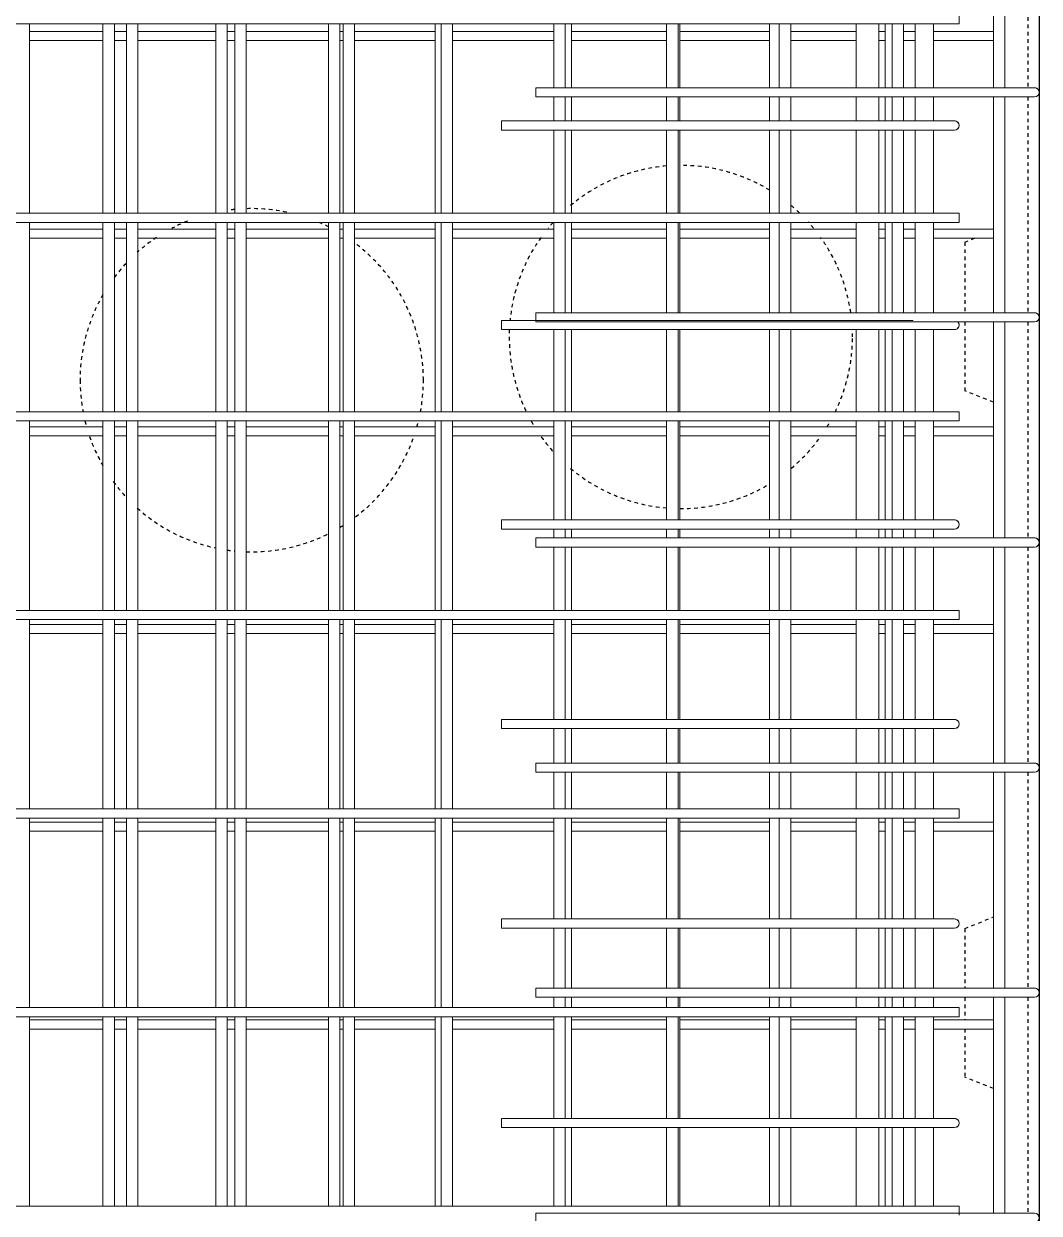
# Model space of a CAD drawing. Header units: millimetres. Extents: x -7118 to 5307, y -2677 to 10400.
# Drawn here: x -3409 to -2521, y 894 to 1933 of the extents above; entities that cross this region are included whole.
import ezdxf

# ---------------------------------------------------------------- set-up
doc = ezdxf.new("R2010")
doc.units = ezdxf.units.MM
doc.linetypes.add('Dash', pattern=[6.36, 3.18, -3.18])
for name, color, linetype, lineweight in [('A-WALL', 113, 'Continuous', 25), ('A-WALL-HDLN', 110, 'Dash', 25), ('S-RBAR', 171, 'Continuous', 18)]:
    doc.layers.add(name, color=color, linetype=linetype, lineweight=lineweight)

msp = doc.modelspace()

# ---------------------------------------------------------------- linework, layer by layer
at = {"layer": 'A-WALL'}
msp.add_line((-2521.19617, 2199), (-2521.19617, -439), dxfattribs=at)
at = {"layer": 'A-WALL-HDLN'}
for p, q in [((-2531.19875, 2066.22222), (-2531.19875, 1877.44444)), ((-2531.19875, 1869.44444), (-2531.19875, 1680.66667)), ((-2586.19617, 1742.5), (-2577.73463, 1745.88462)), ((-2586.19617, 1742.5), (-2586.19617, 1680.66667)), ((-2586.19617, 1672.66667), (-2586.19617, 1612.5)), ((-2531.19875, 1672.66667), (-2531.19875, 1483.88889)), ((-2561.19617, 1602.5), (-2586.19617, 1612.5)), ((-2531.19875, 1475.88889), (-2531.19875, 1287.11111)), ((-2531.19875, 1279.11111), (-2531.19875, 1090.33333)), ((-2586.19617, 1142.5), (-2561.19617, 1152.5)), ((-2586.19617, 1142.5), (-2586.19617, 1090.33333)), ((-2586.19617, 1082.33333), (-2586.19617, 1062.57692)), ((-2531.19875, 1082.33333), (-2531.19875, 893.55556)), ((-2586.19617, 1054.57692), (-2586.19617, 1012.5)), ((-2561.19617, 1002.5), (-2586.19617, 1012.5))]:
    msp.add_line(p, q, dxfattribs=at)
for centre, start, end in [((-2834.35384, 1659.54803), 58.7917972, 90.36721898), ((-2834.35384, 1659.54803), 94.82096255, 129.97221583), ((-3209.35384, 1621.75052), 95.70330632, 98.30580267), ((-3209.35384, 1621.75052), 78.20295085, 91.83960301), ((-2834.35384, 1659.54803), 46.33195371, 49.84712711), ((-3209.35384, 1621.75052), 111.91550725, 117.76748835), ((-3209.35384, 1621.75052), 63.31375322, 68.08449275), ((-2834.35384, 1659.54803), 138.09366483, 140.66347046), ((-2834.35384, 1659.54803), 39.33652954, 42.15930232), ((-3209.35384, 1621.75052), 123.6306075, 131.81223781), ((-3209.35384, 1621.75052), 0, 52.78562511), ((-2834.35384, 1659.54803), 144.52621216, 174.41618741), ((-2834.35384, 1659.54803), 8.15961479, 35.47378784), ((-3209.35384, 1621.75052), 137.13815618, 143.76916702), ((-3209.35384, 1621.75052), 150.09814379, 180), ((-2834.35384, 1659.54803), 177.50715005, 180), ((-2834.35384, 1659.54803), 0, 2.49284995), ((-2834.35384, 1659.54803), 180, 206.02514808), ((-2834.35384, 1659.54803), 333.97485192, 0), ((-3209.35384, 1621.75052), 180, 190.66996474), ((-3209.35384, 1621.75052), 349.33003526, 0), ((-3209.35384, 1621.75052), 193.76092739, 195.77533783), ((-3209.35384, 1621.75052), 344.22466217, 346.23907261), ((-2834.35384, 1659.54803), 209.34215958, 211.68528391), ((-2834.35384, 1659.54803), 328.31471609, 330.65784042), ((-3209.35384, 1621.75052), 199.09234932, 209.90185621), ((-3209.35384, 1621.75052), 307.21437489, 340.90765068), ((-2834.35384, 1659.54803), 215.54802561, 221.90633517), ((-2834.35384, 1659.54803), 310.15287289, 324.45197439), ((-2834.35384, 1659.54803), 230.02778417, 265.17903745), ((-3209.35384, 1621.75052), 216.23083298, 222.86184382), ((-2834.35384, 1659.54803), 269.63278102, 301.2082028), ((-3209.35384, 1621.75052), 228.18776219, 257.83049403), ((-3209.35384, 1621.75052), 268.16039699, 296.68624678), ((-3209.35384, 1621.75052), 300.96947976, 302.38594777), ((-3209.35384, 1621.75052), 261.69419733, 264.29669368)]:
    msp.add_arc(centre, 150, start, end, dxfattribs=at)
at = {"layer": 'S-RBAR'}
for p, q in [((-2561.19617, 1877.44444), (-2561.19617, 2066.22222)), ((-2551.19617, 1877.44444), (-2551.19617, 2066.22222)), ((-2591.19617, 1933.32692), (-2591.19617, 1941.32692)), ((-4226.19617, 1933.32692), (-2591.19617, 1933.32692)), ((-3403.52049, 1767.73077), (-3403.52049, 1933.32692)), ((-3403.52049, 1926.71154), (-3339.3557, 1926.71154)), ((-3339.3557, 1767.73077), (-3339.3557, 1933.32692)), ((-3329.3557, 1767.73077), (-3329.3557, 1933.32692)), ((-3329.3557, 1926.71154), (-3318.81779, 1926.71154)), ((-3318.81779, 1767.73077), (-3318.81779, 1933.32692)), ((-3308.81779, 1767.73077), (-3308.81779, 1933.32692)), ((-3308.81779, 1926.71154), (-3240.85084, 1926.71154)), ((-3240.85084, 1767.73077), (-3240.85084, 1933.32692)), ((-3230.85084, 1767.73077), (-3230.85084, 1933.32692)), ((-3230.85084, 1926.71154), (-3224.11509, 1926.71154)), ((-3224.11509, 1767.73077), (-3224.11509, 1933.32692)), ((-3214.11509, 1767.73077), (-3214.11509, 1933.32692)), ((-3214.11509, 1926.71154), (-3142.34599, 1926.71154)), ((-3142.34599, 1767.73077), (-3142.34599, 1933.32692)), ((-3132.34599, 1767.73077), (-3132.34599, 1933.32692)), ((-3132.34599, 1926.71154), (-3129.41239, 1926.71154)), ((-3129.41239, 1767.73077), (-3129.41239, 1933.32692)), ((-3119.41239, 1767.73077), (-3119.41239, 1933.32692)), ((-3119.41239, 1926.71154), (-3049.08468, 1926.71154)), ((-3049.08468, 1767.73077), (-3049.08468, 1933.32692)), ((-3043.84113, 1767.73077), (-3043.84113, 1933.32692)), ((-3033.84113, 1767.73077), (-3033.84113, 1933.32692)), ((-3033.84113, 1926.71154), (-2945.33627, 1926.71154)), ((-2945.33627, 1877.44444), (-2945.33627, 1933.32692)), ((-2935.33627, 1877.44444), (-2935.33627, 1933.32692)), ((-2930.00698, 1877.44444), (-2930.00698, 1933.32692)), ((-2930.00698, 1926.71154), (-2846.83141, 1926.71154)), ((-2846.83141, 1877.44444), (-2846.83141, 1933.32692)), ((-2836.83141, 1877.44444), (-2836.83141, 1933.32692)), ((-2835.30428, 1877.44444), (-2835.30428, 1933.32692)), ((-2835.30428, 1926.71154), (-2756.85157, 1926.71154)), ((-2756.85157, 1877.44444), (-2756.85157, 1933.32692)), ((-2748.32656, 1877.44444), (-2748.32656, 1933.32692)), ((-2738.32656, 1877.44444), (-2738.32656, 1933.32692)), ((-2738.32656, 1926.71154), (-2681.19617, 1926.71154)), ((-2681.19617, 1877.44444), (-2681.19617, 1933.32692)), ((-2661.19617, 1877.44444), (-2661.19617, 1933.32692)), ((-2661.19617, 1926.71154), (-2655.89887, 1926.71154)), ((-2655.89887, 1877.44444), (-2655.89887, 1933.32692)), ((-2649.8217, 1877.44444), (-2649.8217, 1933.32692)), ((-2639.8217, 1877.44444), (-2639.8217, 1933.32692)), ((-2639.8217, 1926.71154), (-2629.45036, 1926.71154)), ((-2629.45036, 1877.44444), (-2629.45036, 1933.32692)), ((-2613.45036, 1877.44444), (-2613.45036, 1933.32692)), ((-2613.45036, 1926.71154), (-2561.19617, 1926.71154)), ((-3403.52049, 1918.71154), (-3339.3557, 1918.71154)), ((-3329.3557, 1918.71154), (-3318.81779, 1918.71154)), ((-3308.81779, 1918.71154), (-3240.85084, 1918.71154)), ((-3230.85084, 1918.71154), (-3224.11509, 1918.71154)), ((-3214.11509, 1918.71154), (-3142.34599, 1918.71154)), ((-3132.34599, 1918.71154), (-3129.41239, 1918.71154)), ((-3119.41239, 1918.71154), (-3049.08468, 1918.71154)), ((-3033.84113, 1918.71154), (-2945.33627, 1918.71154)), ((-2930.00698, 1918.71154), (-2846.83141, 1918.71154)), ((-2835.30428, 1918.71154), (-2756.85157, 1918.71154)), ((-2738.32656, 1918.71154), (-2681.19617, 1918.71154)), ((-2661.19617, 1918.71154), (-2655.89887, 1918.71154)), ((-2639.8217, 1918.71154), (-2629.45036, 1918.71154)), ((-2613.45036, 1918.71154), (-2561.19617, 1918.71154)), ((-2545.19617, 1877.44444), (-2961.19617, 1877.44444)), ((-2961.19617, 1877.44444), (-2961.19617, 1869.44444)), ((-2545.19617, 1877.44444), (-2525.19617, 1877.44444)), ((-2545.19617, 1869.44444), (-2961.19617, 1869.44444)), ((-2945.33627, 1848.41176), (-2945.33627, 1869.44444)), ((-2935.33627, 1848.41176), (-2935.33627, 1869.44444)), ((-2930.00698, 1848.41176), (-2930.00698, 1869.44444)), ((-2846.83141, 1848.41176), (-2846.83141, 1869.44444)), ((-2836.83141, 1848.41176), (-2836.83141, 1869.44444)), ((-2835.30428, 1848.41176), (-2835.30428, 1869.44444)), ((-2756.85157, 1848.41176), (-2756.85157, 1869.44444)), ((-2748.32656, 1848.41176), (-2748.32656, 1869.44444)), ((-2738.32656, 1848.41176), (-2738.32656, 1869.44444)), ((-2681.19617, 1848.41176), (-2681.19617, 1869.44444)), ((-2661.19617, 1848.41176), (-2661.19617, 1869.44444)), ((-2655.89887, 1848.41176), (-2655.89887, 1869.44444)), ((-2649.8217, 1848.41176), (-2649.8217, 1869.44444)), ((-2639.8217, 1848.41176), (-2639.8217, 1869.44444)), ((-2629.45036, 1848.41176), (-2629.45036, 1869.44444)), ((-2613.45036, 1848.41176), (-2613.45036, 1869.44444)), ((-2561.19617, 1680.66667), (-2561.19617, 1869.44444)), ((-2551.19617, 1680.66667), (-2551.19617, 1869.44444)), ((-2545.19617, 1869.44444), (-2525.19617, 1869.44444)), ((-2631.19617, 1848.41176), (-2991.19617, 1848.41176)), ((-2991.19617, 1848.41176), (-2991.19617, 1840.41176)), ((-2631.19617, 1840.41176), (-2991.19617, 1840.41176)), ((-2945.33627, 1767.73077), (-2945.33627, 1840.41176)), ((-2935.33627, 1767.73077), (-2935.33627, 1840.41176)), ((-2930.00698, 1767.73077), (-2930.00698, 1840.41176)), ((-2846.83141, 1767.73077), (-2846.83141, 1840.41176)), ((-2836.83141, 1767.73077), (-2836.83141, 1840.41176)), ((-2835.30428, 1767.73077), (-2835.30428, 1840.41176)), ((-2756.85157, 1767.73077), (-2756.85157, 1840.41176)), ((-2748.32656, 1767.73077), (-2748.32656, 1840.41176)), ((-2738.32656, 1767.73077), (-2738.32656, 1840.41176)), ((-2681.19617, 1767.73077), (-2681.19617, 1840.41176)), ((-2661.19617, 1767.73077), (-2661.19617, 1840.41176)), ((-2655.89887, 1767.73077), (-2655.89887, 1840.41176)), ((-2649.8217, 1767.73077), (-2649.8217, 1840.41176)), ((-2639.8217, 1767.73077), (-2639.8217, 1840.41176)), ((-2631.19617, 1848.41176), (-2595.19617, 1848.41176)), ((-2631.19617, 1840.41176), (-2595.19617, 1840.41176)), ((-2629.45036, 1767.73077), (-2629.45036, 1840.41176)), ((-2613.45036, 1767.73077), (-2613.45036, 1840.41176)), ((-4226.19617, 1767.73077), (-2591.19617, 1767.73077)), ((-2591.19617, 1759.73077), (-2591.19617, 1767.73077)), ((-4226.19617, 1759.73077), (-2591.19617, 1759.73077)), ((-3403.52049, 1594.13462), (-3403.52049, 1759.73077)), ((-3339.3557, 1594.13462), (-3339.3557, 1759.73077)), ((-3329.3557, 1594.13462), (-3329.3557, 1759.73077)), ((-3318.81779, 1594.13462), (-3318.81779, 1759.73077)), ((-3308.81779, 1594.13462), (-3308.81779, 1759.73077)), ((-3240.85084, 1594.13462), (-3240.85084, 1759.73077)), ((-3230.85084, 1594.13462), (-3230.85084, 1759.73077)), ((-3224.11509, 1594.13462), (-3224.11509, 1759.73077)), ((-3214.11509, 1594.13462), (-3214.11509, 1759.73077)), ((-3142.34599, 1594.13462), (-3142.34599, 1759.73077)), ((-3132.34599, 1594.13462), (-3132.34599, 1759.73077)), ((-3129.41239, 1594.13462), (-3129.41239, 1759.73077)), ((-3119.41239, 1594.13462), (-3119.41239, 1759.73077)), ((-3049.08468, 1594.13462), (-3049.08468, 1759.73077)), ((-3043.84113, 1594.13462), (-3043.84113, 1759.73077)), ((-3033.84113, 1594.13462), (-3033.84113, 1759.73077)), ((-2945.33627, 1680.66667), (-2945.33627, 1759.73077)), ((-2935.33627, 1680.66667), (-2935.33627, 1759.73077)), ((-2930.00698, 1680.66667), (-2930.00698, 1759.73077)), ((-2846.83141, 1680.66667), (-2846.83141, 1759.73077)), ((-2836.83141, 1680.66667), (-2836.83141, 1759.73077)), ((-2835.30428, 1680.66667), (-2835.30428, 1759.73077)), ((-2756.85157, 1680.66667), (-2756.85157, 1759.73077)), ((-2748.32656, 1680.66667), (-2748.32656, 1759.73077)), ((-2738.32656, 1680.66667), (-2738.32656, 1759.73077)), ((-2681.19617, 1680.66667), (-2681.19617, 1759.73077)), ((-2661.19617, 1680.66667), (-2661.19617, 1759.73077)), ((-2655.89887, 1680.66667), (-2655.89887, 1759.73077)), ((-2649.8217, 1680.66667), (-2649.8217, 1759.73077)), ((-2639.8217, 1680.66667), (-2639.8217, 1759.73077)), ((-2629.45036, 1680.66667), (-2629.45036, 1759.73077)), ((-2613.45036, 1680.66667), (-2613.45036, 1759.73077)), ((-3403.52049, 1753.88462), (-3339.3557, 1753.88462)), ((-3329.3557, 1753.88462), (-3318.81779, 1753.88462)), ((-3308.81779, 1753.88462), (-3240.85084, 1753.88462)), ((-3230.85084, 1753.88462), (-3224.11509, 1753.88462)), ((-3214.11509, 1753.88462), (-3142.34599, 1753.88462)), ((-3132.34599, 1753.88462), (-3129.41239, 1753.88462)), ((-3119.41239, 1753.88462), (-3049.08468, 1753.88462)), ((-3033.84113, 1753.88462), (-2945.33627, 1753.88462)), ((-2930.00698, 1753.88462), (-2846.83141, 1753.88462)), ((-2835.30428, 1753.88462), (-2756.85157, 1753.88462)), ((-2738.32656, 1753.88462), (-2681.19617, 1753.88462)), ((-2661.19617, 1753.88462), (-2655.89887, 1753.88462)), ((-2639.8217, 1753.88462), (-2629.45036, 1753.88462)), ((-2613.45036, 1753.88462), (-2561.19617, 1753.88462)), ((-3403.52049, 1745.88462), (-3339.3557, 1745.88462)), ((-3329.3557, 1745.88462), (-3318.81779, 1745.88462)), ((-3308.81779, 1745.88462), (-3240.85084, 1745.88462)), ((-3230.85084, 1745.88462), (-3224.11509, 1745.88462)), ((-3214.11509, 1745.88462), (-3142.34599, 1745.88462)), ((-3132.34599, 1745.88462), (-3129.41239, 1745.88462)), ((-3119.41239, 1745.88462), (-3049.08468, 1745.88462)), ((-3033.84113, 1745.88462), (-2945.33627, 1745.88462)), ((-2930.00698, 1745.88462), (-2846.83141, 1745.88462)), ((-2835.30428, 1745.88462), (-2756.85157, 1745.88462)), ((-2738.32656, 1745.88462), (-2681.19617, 1745.88462)), ((-2661.19617, 1745.88462), (-2655.89887, 1745.88462)), ((-2639.8217, 1745.88462), (-2629.45036, 1745.88462)), ((-2613.45036, 1745.88462), (-2561.19617, 1745.88462)), ((-2545.19617, 1680.66667), (-2961.19617, 1680.66667)), ((-2961.19617, 1680.66667), (-2961.19617, 1672.66667)), ((-2545.19617, 1680.66667), (-2525.19617, 1680.66667)), ((-2631.19617, 1674), (-2991.19617, 1674)), ((-2991.19617, 1674), (-2991.19617, 1666)), ((-2631.19617, 1666), (-2991.19617, 1666)), ((-2545.19617, 1672.66667), (-2961.19617, 1672.66667)), ((-2945.33627, 1594.13462), (-2945.33627, 1666)), ((-2935.33627, 1594.13462), (-2935.33627, 1666)), ((-2930.00698, 1594.13462), (-2930.00698, 1666)), ((-2846.83141, 1594.13462), (-2846.83141, 1666)), ((-2836.83141, 1594.13462), (-2836.83141, 1666)), ((-2835.30428, 1594.13462), (-2835.30428, 1666)), ((-2756.85157, 1594.13462), (-2756.85157, 1666)), ((-2748.32656, 1594.13462), (-2748.32656, 1666)), ((-2738.32656, 1594.13462), (-2738.32656, 1666)), ((-2681.19617, 1594.13462), (-2681.19617, 1666)), ((-2661.19617, 1594.13462), (-2661.19617, 1666)), ((-2655.89887, 1594.13462), (-2655.89887, 1666)), ((-2649.8217, 1594.13462), (-2649.8217, 1666)), ((-2639.8217, 1594.13462), (-2639.8217, 1666)), ((-2631.19617, 1666), (-2595.19617, 1666)), ((-2629.45036, 1594.13462), (-2629.45036, 1666)), ((-2613.45036, 1594.13462), (-2613.45036, 1666)), ((-2561.19617, 1483.88889), (-2561.19617, 1672.66667)), ((-2551.19617, 1483.88889), (-2551.19617, 1672.66667)), ((-2545.19617, 1672.66667), (-2525.19617, 1672.66667)), ((-4226.19617, 1594.13462), (-2591.19617, 1594.13462)), ((-2591.19617, 1586.13462), (-2591.19617, 1594.13462)), ((-4226.19617, 1586.13462), (-2591.19617, 1586.13462)), ((-3403.52049, 1420.53846), (-3403.52049, 1586.13462)), ((-3403.52049, 1581.05769), (-3339.3557, 1581.05769)), ((-3339.3557, 1420.53846), (-3339.3557, 1586.13462)), ((-3329.3557, 1420.53846), (-3329.3557, 1586.13462)), ((-3329.3557, 1581.05769), (-3318.81779, 1581.05769)), ((-3318.81779, 1420.53846), (-3318.81779, 1586.13462)), ((-3308.81779, 1420.53846), (-3308.81779, 1586.13462)), ((-3308.81779, 1581.05769), (-3240.85084, 1581.05769)), ((-3240.85084, 1420.53846), (-3240.85084, 1586.13462)), ((-3230.85084, 1420.53846), (-3230.85084, 1586.13462)), ((-3230.85084, 1581.05769), (-3224.11509, 1581.05769)), ((-3224.11509, 1420.53846), (-3224.11509, 1586.13462)), ((-3214.11509, 1420.53846), (-3214.11509, 1586.13462)), ((-3214.11509, 1581.05769), (-3142.34599, 1581.05769)), ((-3142.34599, 1420.53846), (-3142.34599, 1586.13462)), ((-3132.34599, 1420.53846), (-3132.34599, 1586.13462)), ((-3132.34599, 1581.05769), (-3129.41239, 1581.05769)), ((-3129.41239, 1420.53846), (-3129.41239, 1586.13462)), ((-3119.41239, 1420.53846), (-3119.41239, 1586.13462)), ((-3119.41239, 1581.05769), (-3049.08468, 1581.05769)), ((-3049.08468, 1420.53846), (-3049.08468, 1586.13462)), ((-3043.84113, 1420.53846), (-3043.84113, 1586.13462)), ((-3033.84113, 1420.53846), (-3033.84113, 1586.13462)), ((-3033.84113, 1581.05769), (-2945.33627, 1581.05769)), ((-2945.33627, 1499.58824), (-2945.33627, 1586.13462)), ((-2935.33627, 1499.58824), (-2935.33627, 1586.13462)), ((-2930.00698, 1499.58824), (-2930.00698, 1586.13462)), ((-2930.00698, 1581.05769), (-2846.83141, 1581.05769)), ((-2846.83141, 1499.58824), (-2846.83141, 1586.13462)), ((-2836.83141, 1499.58824), (-2836.83141, 1586.13462)), ((-2835.30428, 1499.58824), (-2835.30428, 1586.13462)), ((-2835.30428, 1581.05769), (-2756.85157, 1581.05769)), ((-2756.85157, 1499.58824), (-2756.85157, 1586.13462)), ((-2748.32656, 1499.58824), (-2748.32656, 1586.13462)), ((-2738.32656, 1499.58824), (-2738.32656, 1586.13462)), ((-2738.32656, 1581.05769), (-2681.19617, 1581.05769)), ((-2681.19617, 1499.58824), (-2681.19617, 1586.13462)), ((-2661.19617, 1499.58824), (-2661.19617, 1586.13462)), ((-2661.19617, 1581.05769), (-2655.89887, 1581.05769)), ((-2655.89887, 1499.58824), (-2655.89887, 1586.13462)), ((-2649.8217, 1499.58824), (-2649.8217, 1586.13462)), ((-2639.8217, 1499.58824), (-2639.8217, 1586.13462)), ((-2639.8217, 1581.05769), (-2629.45036, 1581.05769)), ((-2629.45036, 1499.58824), (-2629.45036, 1586.13462)), ((-2613.45036, 1499.58824), (-2613.45036, 1586.13462)), ((-2613.45036, 1581.05769), (-2561.19617, 1581.05769)), ((-3403.52049, 1573.05769), (-3339.3557, 1573.05769)), ((-3329.3557, 1573.05769), (-3318.81779, 1573.05769)), ((-3308.81779, 1573.05769), (-3240.85084, 1573.05769)), ((-3230.85084, 1573.05769), (-3224.11509, 1573.05769)), ((-3214.11509, 1573.05769), (-3142.34599, 1573.05769)), ((-3132.34599, 1573.05769), (-3129.41239, 1573.05769)), ((-3119.41239, 1573.05769), (-3049.08468, 1573.05769)), ((-3033.84113, 1573.05769), (-2945.33627, 1573.05769)), ((-2930.00698, 1573.05769), (-2846.83141, 1573.05769)), ((-2835.30428, 1573.05769), (-2756.85157, 1573.05769)), ((-2738.32656, 1573.05769), (-2681.19617, 1573.05769)), ((-2661.19617, 1573.05769), (-2655.89887, 1573.05769)), ((-2639.8217, 1573.05769), (-2629.45036, 1573.05769)), ((-2613.45036, 1573.05769), (-2561.19617, 1573.05769)), ((-2631.19617, 1499.58824), (-2991.19617, 1499.58824)), ((-2991.19617, 1499.58824), (-2991.19617, 1491.58824)), ((-2631.19617, 1499.58824), (-2595.19617, 1499.58824)), ((-2631.19617, 1491.58824), (-2991.19617, 1491.58824)), ((-2945.33627, 1483.88889), (-2945.33627, 1491.58824)), ((-2935.33627, 1483.88889), (-2935.33627, 1491.58824)), ((-2930.00698, 1483.88889), (-2930.00698, 1491.58824)), ((-2846.83141, 1483.88889), (-2846.83141, 1491.58824)), ((-2836.83141, 1483.88889), (-2836.83141, 1491.58824)), ((-2835.30428, 1483.88889), (-2835.30428, 1491.58824)), ((-2756.85157, 1483.88889), (-2756.85157, 1491.58824)), ((-2748.32656, 1483.88889), (-2748.32656, 1491.58824)), ((-2738.32656, 1483.88889), (-2738.32656, 1491.58824)), ((-2681.19617, 1483.88889), (-2681.19617, 1491.58824)), ((-2661.19617, 1483.88889), (-2661.19617, 1491.58824)), ((-2655.89887, 1483.88889), (-2655.89887, 1491.58824)), ((-2649.8217, 1483.88889), (-2649.8217, 1491.58824)), ((-2639.8217, 1483.88889), (-2639.8217, 1491.58824)), ((-2631.19617, 1491.58824), (-2595.19617, 1491.58824)), ((-2629.45036, 1483.88889), (-2629.45036, 1491.58824)), ((-2613.45036, 1483.88889), (-2613.45036, 1491.58824)), ((-2545.19617, 1483.88889), (-2961.19617, 1483.88889)), ((-2961.19617, 1483.88889), (-2961.19617, 1475.88889)), ((-2545.19617, 1483.88889), (-2525.19617, 1483.88889)), ((-2545.19617, 1475.88889), (-2961.19617, 1475.88889)), ((-2945.33627, 1420.53846), (-2945.33627, 1475.88889)), ((-2935.33627, 1420.53846), (-2935.33627, 1475.88889)), ((-2930.00698, 1420.53846), (-2930.00698, 1475.88889)), ((-2846.83141, 1420.53846), (-2846.83141, 1475.88889)), ((-2836.83141, 1420.53846), (-2836.83141, 1475.88889)), ((-2835.30428, 1420.53846), (-2835.30428, 1475.88889)), ((-2756.85157, 1420.53846), (-2756.85157, 1475.88889)), ((-2748.32656, 1420.53846), (-2748.32656, 1475.88889)), ((-2738.32656, 1420.53846), (-2738.32656, 1475.88889)), ((-2681.19617, 1420.53846), (-2681.19617, 1475.88889)), ((-2661.19617, 1420.53846), (-2661.19617, 1475.88889)), ((-2655.89887, 1420.53846), (-2655.89887, 1475.88889)), ((-2649.8217, 1420.53846), (-2649.8217, 1475.88889)), ((-2639.8217, 1420.53846), (-2639.8217, 1475.88889)), ((-2629.45036, 1420.53846), (-2629.45036, 1475.88889)), ((-2613.45036, 1420.53846), (-2613.45036, 1475.88889)), ((-2561.19617, 1287.11111), (-2561.19617, 1475.88889)), ((-2551.19617, 1287.11111), (-2551.19617, 1475.88889)), ((-2545.19617, 1475.88889), (-2525.19617, 1475.88889)), ((-4226.19617, 1420.53846), (-2591.19617, 1420.53846)), ((-2591.19617, 1412.53846), (-2591.19617, 1420.53846)), ((-4226.19617, 1412.53846), (-2591.19617, 1412.53846)), ((-3403.52049, 1246.94231), (-3403.52049, 1412.53846)), ((-3403.52049, 1408.23077), (-3339.3557, 1408.23077)), ((-3339.3557, 1246.94231), (-3339.3557, 1412.53846)), ((-3329.3557, 1246.94231), (-3329.3557, 1412.53846)), ((-3329.3557, 1408.23077), (-3318.81779, 1408.23077)), ((-3318.81779, 1246.94231), (-3318.81779, 1412.53846)), ((-3308.81779, 1246.94231), (-3308.81779, 1412.53846)), ((-3308.81779, 1408.23077), (-3240.85084, 1408.23077)), ((-3240.85084, 1246.94231), (-3240.85084, 1412.53846)), ((-3230.85084, 1246.94231), (-3230.85084, 1412.53846)), ((-3230.85084, 1408.23077), (-3224.11509, 1408.23077)), ((-3224.11509, 1246.94231), (-3224.11509, 1412.53846)), ((-3214.11509, 1246.94231), (-3214.11509, 1412.53846)), ((-3214.11509, 1408.23077), (-3142.34599, 1408.23077)), ((-3142.34599, 1246.94231), (-3142.34599, 1412.53846)), ((-3132.34599, 1246.94231), (-3132.34599, 1412.53846)), ((-3132.34599, 1408.23077), (-3129.41239, 1408.23077)), ((-3129.41239, 1246.94231), (-3129.41239, 1412.53846)), ((-3119.41239, 1246.94231), (-3119.41239, 1412.53846)), ((-3119.41239, 1408.23077), (-3049.08468, 1408.23077)), ((-3049.08468, 1246.94231), (-3049.08468, 1412.53846)), ((-3043.84113, 1246.94231), (-3043.84113, 1412.53846)), ((-3033.84113, 1246.94231), (-3033.84113, 1412.53846)), ((-3033.84113, 1408.23077), (-2945.33627, 1408.23077)), ((-2945.33627, 1325.17647), (-2945.33627, 1412.53846)), ((-2935.33627, 1325.17647), (-2935.33627, 1412.53846)), ((-2930.00698, 1325.17647), (-2930.00698, 1412.53846)), ((-2930.00698, 1408.23077), (-2846.83141, 1408.23077)), ((-2846.83141, 1325.17647), (-2846.83141, 1412.53846)), ((-2836.83141, 1325.17647), (-2836.83141, 1412.53846)), ((-2835.30428, 1325.17647), (-2835.30428, 1412.53846)), ((-2835.30428, 1408.23077), (-2756.85157, 1408.23077)), ((-2756.85157, 1325.17647), (-2756.85157, 1412.53846)), ((-2748.32656, 1325.17647), (-2748.32656, 1412.53846)), ((-2738.32656, 1325.17647), (-2738.32656, 1412.53846)), ((-2738.32656, 1408.23077), (-2681.19617, 1408.23077)), ((-2681.19617, 1325.17647), (-2681.19617, 1412.53846)), ((-2661.19617, 1325.17647), (-2661.19617, 1412.53846)), ((-2661.19617, 1408.23077), (-2655.89887, 1408.23077)), ((-2655.89887, 1325.17647), (-2655.89887, 1412.53846)), ((-2649.8217, 1325.17647), (-2649.8217, 1412.53846)), ((-2639.8217, 1325.17647), (-2639.8217, 1412.53846)), ((-2639.8217, 1408.23077), (-2629.45036, 1408.23077)), ((-2629.45036, 1325.17647), (-2629.45036, 1412.53846)), ((-2613.45036, 1325.17647), (-2613.45036, 1412.53846)), ((-2613.45036, 1408.23077), (-2561.19617, 1408.23077)), ((-3403.52049, 1400.23077), (-3339.3557, 1400.23077)), ((-3329.3557, 1400.23077), (-3318.81779, 1400.23077)), ((-3308.81779, 1400.23077), (-3240.85084, 1400.23077)), ((-3230.85084, 1400.23077), (-3224.11509, 1400.23077)), ((-3214.11509, 1400.23077), (-3142.34599, 1400.23077)), ((-3132.34599, 1400.23077), (-3129.41239, 1400.23077)), ((-3119.41239, 1400.23077), (-3049.08468, 1400.23077)), ((-3033.84113, 1400.23077), (-2945.33627, 1400.23077)), ((-2930.00698, 1400.23077), (-2846.83141, 1400.23077)), ((-2835.30428, 1400.23077), (-2756.85157, 1400.23077)), ((-2738.32656, 1400.23077), (-2681.19617, 1400.23077)), ((-2661.19617, 1400.23077), (-2655.89887, 1400.23077)), ((-2639.8217, 1400.23077), (-2629.45036, 1400.23077)), ((-2613.45036, 1400.23077), (-2561.19617, 1400.23077)), ((-2631.19617, 1325.17647), (-2991.19617, 1325.17647)), ((-2991.19617, 1325.17647), (-2991.19617, 1317.17647)), ((-2631.19617, 1325.17647), (-2595.19617, 1325.17647)), ((-2631.19617, 1317.17647), (-2991.19617, 1317.17647)), ((-2945.33627, 1287.11111), (-2945.33627, 1317.17647)), ((-2935.33627, 1287.11111), (-2935.33627, 1317.17647)), ((-2930.00698, 1287.11111), (-2930.00698, 1317.17647)), ((-2846.83141, 1287.11111), (-2846.83141, 1317.17647)), ((-2836.83141, 1287.11111), (-2836.83141, 1317.17647)), ((-2835.30428, 1287.11111), (-2835.30428, 1317.17647)), ((-2756.85157, 1287.11111), (-2756.85157, 1317.17647)), ((-2748.32656, 1287.11111), (-2748.32656, 1317.17647)), ((-2738.32656, 1287.11111), (-2738.32656, 1317.17647)), ((-2681.19617, 1287.11111), (-2681.19617, 1317.17647)), ((-2661.19617, 1287.11111), (-2661.19617, 1317.17647)), ((-2655.89887, 1287.11111), (-2655.89887, 1317.17647)), ((-2649.8217, 1287.11111), (-2649.8217, 1317.17647)), ((-2639.8217, 1287.11111), (-2639.8217, 1317.17647)), ((-2631.19617, 1317.17647), (-2595.19617, 1317.17647)), ((-2629.45036, 1287.11111), (-2629.45036, 1317.17647)), ((-2613.45036, 1287.11111), (-2613.45036, 1317.17647)), ((-2545.19617, 1287.11111), (-2961.19617, 1287.11111)), ((-2961.19617, 1287.11111), (-2961.19617, 1279.11111)), ((-2545.19617, 1279.11111), (-2961.19617, 1279.11111)), ((-2945.33627, 1246.94231), (-2945.33627, 1279.11111)), ((-2935.33627, 1246.94231), (-2935.33627, 1279.11111)), ((-2930.00698, 1246.94231), (-2930.00698, 1279.11111)), ((-2846.83141, 1246.94231), (-2846.83141, 1279.11111)), ((-2836.83141, 1246.94231), (-2836.83141, 1279.11111)), ((-2835.30428, 1246.94231), (-2835.30428, 1279.11111)), ((-2756.85157, 1246.94231), (-2756.85157, 1279.11111)), ((-2748.32656, 1246.94231), (-2748.32656, 1279.11111)), ((-2738.32656, 1246.94231), (-2738.32656, 1279.11111)), ((-2681.19617, 1246.94231), (-2681.19617, 1279.11111)), ((-2661.19617, 1246.94231), (-2661.19617, 1279.11111)), ((-2655.89887, 1246.94231), (-2655.89887, 1279.11111)), ((-2649.8217, 1246.94231), (-2649.8217, 1279.11111)), ((-2639.8217, 1246.94231), (-2639.8217, 1279.11111)), ((-2629.45036, 1246.94231), (-2629.45036, 1279.11111)), ((-2613.45036, 1246.94231), (-2613.45036, 1279.11111)), ((-2561.19617, 1090.33333), (-2561.19617, 1279.11111)), ((-2551.19617, 1090.33333), (-2551.19617, 1279.11111)), ((-2545.19617, 1287.11111), (-2525.19617, 1287.11111)), ((-2545.19617, 1279.11111), (-2525.19617, 1279.11111)), ((-4226.19617, 1246.94231), (-2591.19617, 1246.94231)), ((-4226.19617, 1238.94231), (-2591.19617, 1238.94231)), ((-3403.52049, 1073.34615), (-3403.52049, 1238.94231)), ((-3339.3557, 1073.34615), (-3339.3557, 1238.94231)), ((-3329.3557, 1073.34615), (-3329.3557, 1238.94231)), ((-3318.81779, 1073.34615), (-3318.81779, 1238.94231)), ((-3308.81779, 1073.34615), (-3308.81779, 1238.94231)), ((-3240.85084, 1073.34615), (-3240.85084, 1238.94231)), ((-3230.85084, 1073.34615), (-3230.85084, 1238.94231)), ((-3224.11509, 1073.34615), (-3224.11509, 1238.94231)), ((-3214.11509, 1073.34615), (-3214.11509, 1238.94231)), ((-3142.34599, 1073.34615), (-3142.34599, 1238.94231)), ((-3132.34599, 1073.34615), (-3132.34599, 1238.94231)), ((-3129.41239, 1073.34615), (-3129.41239, 1238.94231)), ((-3119.41239, 1073.34615), (-3119.41239, 1238.94231)), ((-3049.08468, 1073.34615), (-3049.08468, 1238.94231)), ((-3043.84113, 1073.34615), (-3043.84113, 1238.94231)), ((-3033.84113, 1073.34615), (-3033.84113, 1238.94231)), ((-2945.33627, 1150.76471), (-2945.33627, 1238.94231)), ((-2935.33627, 1150.76471), (-2935.33627, 1238.94231)), ((-2930.00698, 1150.76471), (-2930.00698, 1238.94231)), ((-2846.83141, 1150.76471), (-2846.83141, 1238.94231)), ((-2836.83141, 1150.76471), (-2836.83141, 1238.94231)), ((-2835.30428, 1150.76471), (-2835.30428, 1238.94231)), ((-2756.85157, 1150.76471), (-2756.85157, 1238.94231)), ((-2748.32656, 1150.76471), (-2748.32656, 1238.94231)), ((-2738.32656, 1150.76471), (-2738.32656, 1238.94231)), ((-2681.19617, 1150.76471), (-2681.19617, 1238.94231)), ((-2661.19617, 1150.76471), (-2661.19617, 1238.94231)), ((-2655.89887, 1150.76471), (-2655.89887, 1238.94231)), ((-2649.8217, 1150.76471), (-2649.8217, 1238.94231)), ((-2639.8217, 1150.76471), (-2639.8217, 1238.94231)), ((-2629.45036, 1150.76471), (-2629.45036, 1238.94231)), ((-2613.45036, 1150.76471), (-2613.45036, 1238.94231)), ((-2591.19617, 1238.94231), (-2591.19617, 1246.94231)), ((-3403.52049, 1235.40385), (-3339.3557, 1235.40385)), ((-3403.52049, 1227.40385), (-3339.3557, 1227.40385)), ((-3329.3557, 1235.40385), (-3318.81779, 1235.40385)), ((-3329.3557, 1227.40385), (-3318.81779, 1227.40385)), ((-3308.81779, 1235.40385), (-3240.85084, 1235.40385)), ((-3308.81779, 1227.40385), (-3240.85084, 1227.40385)), ((-3230.85084, 1235.40385), (-3224.11509, 1235.40385)), ((-3230.85084, 1227.40385), (-3224.11509, 1227.40385)), ((-3214.11509, 1235.40385), (-3142.34599, 1235.40385)), ((-3214.11509, 1227.40385), (-3142.34599, 1227.40385)), ((-3132.34599, 1235.40385), (-3129.41239, 1235.40385)), ((-3132.34599, 1227.40385), (-3129.41239, 1227.40385)), ((-3119.41239, 1235.40385), (-3049.08468, 1235.40385)), ((-3119.41239, 1227.40385), (-3049.08468, 1227.40385)), ((-3033.84113, 1235.40385), (-2945.33627, 1235.40385)), ((-3033.84113, 1227.40385), (-2945.33627, 1227.40385)), ((-2930.00698, 1235.40385), (-2846.83141, 1235.40385)), ((-2930.00698, 1227.40385), (-2846.83141, 1227.40385)), ((-2835.30428, 1235.40385), (-2756.85157, 1235.40385)), ((-2835.30428, 1227.40385), (-2756.85157, 1227.40385)), ((-2738.32656, 1235.40385), (-2681.19617, 1235.40385)), ((-2738.32656, 1227.40385), (-2681.19617, 1227.40385)), ((-2661.19617, 1235.40385), (-2655.89887, 1235.40385)), ((-2661.19617, 1227.40385), (-2655.89887, 1227.40385)), ((-2639.8217, 1235.40385), (-2629.45036, 1235.40385)), ((-2639.8217, 1227.40385), (-2629.45036, 1227.40385)), ((-2613.45036, 1235.40385), (-2561.19617, 1235.40385)), ((-2613.45036, 1227.40385), (-2561.19617, 1227.40385)), ((-2631.19617, 1150.76471), (-2991.19617, 1150.76471)), ((-2991.19617, 1150.76471), (-2991.19617, 1142.76471)), ((-2631.19617, 1150.76471), (-2595.19617, 1150.76471)), ((-2631.19617, 1142.76471), (-2991.19617, 1142.76471)), ((-2945.33627, 1090.33333), (-2945.33627, 1142.76471)), ((-2935.33627, 1090.33333), (-2935.33627, 1142.76471)), ((-2930.00698, 1090.33333), (-2930.00698, 1142.76471)), ((-2846.83141, 1090.33333), (-2846.83141, 1142.76471)), ((-2836.83141, 1090.33333), (-2836.83141, 1142.76471)), ((-2835.30428, 1090.33333), (-2835.30428, 1142.76471)), ((-2756.85157, 1090.33333), (-2756.85157, 1142.76471)), ((-2748.32656, 1090.33333), (-2748.32656, 1142.76471)), ((-2738.32656, 1090.33333), (-2738.32656, 1142.76471)), ((-2681.19617, 1090.33333), (-2681.19617, 1142.76471)), ((-2661.19617, 1090.33333), (-2661.19617, 1142.76471)), ((-2655.89887, 1090.33333), (-2655.89887, 1142.76471)), ((-2649.8217, 1090.33333), (-2649.8217, 1142.76471)), ((-2639.8217, 1090.33333), (-2639.8217, 1142.76471)), ((-2631.19617, 1142.76471), (-2595.19617, 1142.76471)), ((-2629.45036, 1090.33333), (-2629.45036, 1142.76471)), ((-2613.45036, 1090.33333), (-2613.45036, 1142.76471)), ((-2545.19617, 1090.33333), (-2961.19617, 1090.33333)), ((-2961.19617, 1090.33333), (-2961.19617, 1082.33333)), ((-2545.19617, 1082.33333), (-2961.19617, 1082.33333)), ((-2945.33627, 1073.34615), (-2945.33627, 1082.33333)), ((-2935.33627, 1073.34615), (-2935.33627, 1082.33333)), ((-2930.00698, 1073.34615), (-2930.00698, 1082.33333)), ((-2846.83141, 1073.34615), (-2846.83141, 1082.33333)), ((-2836.83141, 1073.34615), (-2836.83141, 1082.33333)), ((-2835.30428, 1073.34615), (-2835.30428, 1082.33333)), ((-2756.85157, 1073.34615), (-2756.85157, 1082.33333)), ((-2748.32656, 1073.34615), (-2748.32656, 1082.33333)), ((-2738.32656, 1073.34615), (-2738.32656, 1082.33333)), ((-2681.19617, 1073.34615), (-2681.19617, 1082.33333)), ((-2661.19617, 1073.34615), (-2661.19617, 1082.33333)), ((-2655.89887, 1073.34615), (-2655.89887, 1082.33333)), ((-2649.8217, 1073.34615), (-2649.8217, 1082.33333)), ((-2639.8217, 1073.34615), (-2639.8217, 1082.33333)), ((-2629.45036, 1073.34615), (-2629.45036, 1082.33333)), ((-2613.45036, 1073.34615), (-2613.45036, 1082.33333)), ((-2561.19617, 893.55556), (-2561.19617, 1082.33333)), ((-2551.19617, 893.55556), (-2551.19617, 1082.33333)), ((-2545.19617, 1090.33333), (-2525.19617, 1090.33333)), ((-2545.19617, 1082.33333), (-2525.19617, 1082.33333)), ((-4226.19617, 1073.34615), (-2591.19617, 1073.34615)), ((-2591.19617, 1065.34615), (-2591.19617, 1073.34615)), ((-4226.19617, 1065.34615), (-2591.19617, 1065.34615)), ((-3403.52049, 899.75), (-3403.52049, 1065.34615)), ((-3403.52049, 1062.57692), (-3339.3557, 1062.57692)), ((-3339.3557, 899.75), (-3339.3557, 1065.34615)), ((-3329.3557, 899.75), (-3329.3557, 1065.34615)), ((-3329.3557, 1062.57692), (-3318.81779, 1062.57692)), ((-3318.81779, 899.75), (-3318.81779, 1065.34615)), ((-3308.81779, 899.75), (-3308.81779, 1065.34615)), ((-3308.81779, 1062.57692), (-3240.85084, 1062.57692)), ((-3240.85084, 899.75), (-3240.85084, 1065.34615)), ((-3230.85084, 899.75), (-3230.85084, 1065.34615)), ((-3230.85084, 1062.57692), (-3224.11509, 1062.57692)), ((-3224.11509, 899.75), (-3224.11509, 1065.34615)), ((-3214.11509, 899.75), (-3214.11509, 1065.34615)), ((-3214.11509, 1062.57692), (-3142.34599, 1062.57692)), ((-3142.34599, 899.75), (-3142.34599, 1065.34615)), ((-3132.34599, 899.75), (-3132.34599, 1065.34615)), ((-3132.34599, 1062.57692), (-3129.41239, 1062.57692)), ((-3129.41239, 899.75), (-3129.41239, 1065.34615)), ((-3119.41239, 899.75), (-3119.41239, 1065.34615)), ((-3119.41239, 1062.57692), (-3049.08468, 1062.57692)), ((-3049.08468, 899.75), (-3049.08468, 1065.34615)), ((-3043.84113, 899.75), (-3043.84113, 1065.34615)), ((-3033.84113, 899.75), (-3033.84113, 1065.34615)), ((-3033.84113, 1062.57692), (-2945.33627, 1062.57692)), ((-2945.33627, 976.35294), (-2945.33627, 1065.34615)), ((-2935.33627, 976.35294), (-2935.33627, 1065.34615)), ((-2930.00698, 976.35294), (-2930.00698, 1065.34615)), ((-2930.00698, 1062.57692), (-2846.83141, 1062.57692)), ((-2846.83141, 976.35294), (-2846.83141, 1065.34615)), ((-2836.83141, 976.35294), (-2836.83141, 1065.34615)), ((-2835.30428, 976.35294), (-2835.30428, 1065.34615)), ((-2835.30428, 1062.57692), (-2756.85157, 1062.57692)), ((-2756.85157, 976.35294), (-2756.85157, 1065.34615)), ((-2748.32656, 976.35294), (-2748.32656, 1065.34615)), ((-2738.32656, 976.35294), (-2738.32656, 1065.34615)), ((-2738.32656, 1062.57692), (-2681.19617, 1062.57692)), ((-2681.19617, 976.35294), (-2681.19617, 1065.34615)), ((-2661.19617, 976.35294), (-2661.19617, 1065.34615)), ((-2661.19617, 1062.57692), (-2655.89887, 1062.57692)), ((-2655.89887, 976.35294), (-2655.89887, 1065.34615)), ((-2649.8217, 976.35294), (-2649.8217, 1065.34615)), ((-2639.8217, 976.35294), (-2639.8217, 1065.34615)), ((-2639.8217, 1062.57692), (-2629.45036, 1062.57692)), ((-2629.45036, 976.35294), (-2629.45036, 1065.34615)), ((-2613.45036, 976.35294), (-2613.45036, 1065.34615)), ((-2613.45036, 1062.57692), (-2561.19617, 1062.57692)), ((-3403.52049, 1054.57692), (-3339.3557, 1054.57692)), ((-3329.3557, 1054.57692), (-3318.81779, 1054.57692)), ((-3308.81779, 1054.57692), (-3240.85084, 1054.57692)), ((-3230.85084, 1054.57692), (-3224.11509, 1054.57692)), ((-3214.11509, 1054.57692), (-3142.34599, 1054.57692)), ((-3132.34599, 1054.57692), (-3129.41239, 1054.57692)), ((-3119.41239, 1054.57692), (-3049.08468, 1054.57692)), ((-3033.84113, 1054.57692), (-2945.33627, 1054.57692)), ((-2930.00698, 1054.57692), (-2846.83141, 1054.57692)), ((-2835.30428, 1054.57692), (-2756.85157, 1054.57692)), ((-2738.32656, 1054.57692), (-2681.19617, 1054.57692)), ((-2661.19617, 1054.57692), (-2655.89887, 1054.57692)), ((-2639.8217, 1054.57692), (-2629.45036, 1054.57692)), ((-2613.45036, 1054.57692), (-2561.19617, 1054.57692)), ((-2631.19617, 976.35294), (-2991.19617, 976.35294)), ((-2991.19617, 976.35294), (-2991.19617, 968.35294)), ((-2631.19617, 968.35294), (-2991.19617, 968.35294)), ((-2945.33627, 899.75), (-2945.33627, 968.35294)), ((-2935.33627, 899.75), (-2935.33627, 968.35294)), ((-2930.00698, 899.75), (-2930.00698, 968.35294)), ((-2846.83141, 899.75), (-2846.83141, 968.35294)), ((-2836.83141, 899.75), (-2836.83141, 968.35294)), ((-2835.30428, 899.75), (-2835.30428, 968.35294)), ((-2756.85157, 899.75), (-2756.85157, 968.35294)), ((-2748.32656, 899.75), (-2748.32656, 968.35294)), ((-2738.32656, 899.75), (-2738.32656, 968.35294)), ((-2681.19617, 899.75), (-2681.19617, 968.35294)), ((-2661.19617, 899.75), (-2661.19617, 968.35294)), ((-2655.89887, 899.75), (-2655.89887, 968.35294)), ((-2649.8217, 899.75), (-2649.8217, 968.35294)), ((-2639.8217, 899.75), (-2639.8217, 968.35294)), ((-2631.19617, 976.35294), (-2595.19617, 976.35294)), ((-2631.19617, 968.35294), (-2595.19617, 968.35294)), ((-2629.45036, 899.75), (-2629.45036, 968.35294)), ((-2613.45036, 899.75), (-2613.45036, 968.35294)), ((-4226.19617, 899.75), (-2591.19617, 899.75)), ((-2591.19617, 891.75), (-2591.19617, 899.75)), ((-2545.19617, 893.55556), (-2961.19617, 893.55556)), ((-2961.19617, 893.55556), (-2961.19617, 885.55556)), ((-2545.19617, 893.55556), (-2525.19617, 893.55556))]:
    msp.add_line(p, q, dxfattribs=at)
for centre, start, end in [((-2525.19617, 1873.44444), 75, 90), ((-2525.19617, 1873.44444), 270, 90), ((-2525.19617, 1873.44444), 15, 60), ((-2525.19617, 1873.44444), 300, 345), ((-2595.19617, 1844.41176), 75, 90), ((-2595.19617, 1844.41176), 270, 90), ((-2595.19617, 1844.41176), 15, 60), ((-2595.19617, 1844.41176), 300, 345), ((-2525.19617, 1676.66667), 75, 90), ((-2525.19617, 1676.66667), 270, 90), ((-2525.19617, 1676.66667), 15, 60), ((-2525.19617, 1676.66667), 300, 345), ((-2595.19617, 1670), 270, 42.07106781), ((-2595.19617, 1670), 300, 345), ((-2595.19617, 1670), 15, 42.07106781), ((-2595.19617, 1495.58824), 75, 90), ((-2595.19617, 1495.58824), 270, 90), ((-2595.19617, 1495.58824), 15, 60), ((-2595.19617, 1495.58824), 300, 345), ((-2525.19617, 1479.88889), 75, 90), ((-2525.19617, 1479.88889), 270, 90), ((-2525.19617, 1479.88889), 15, 60), ((-2525.19617, 1479.88889), 300, 345), ((-2595.19617, 1321.17647), 75, 90), ((-2595.19617, 1321.17647), 270, 90), ((-2595.19617, 1321.17647), 15, 60), ((-2595.19617, 1321.17647), 300, 345), ((-2525.19617, 1283.11111), 75, 90), ((-2525.19617, 1283.11111), 270, 90), ((-2525.19617, 1283.11111), 15, 60), ((-2525.19617, 1283.11111), 300, 345), ((-2595.19617, 1146.76471), 75, 90), ((-2595.19617, 1146.76471), 270, 90), ((-2595.19617, 1146.76471), 15, 60), ((-2595.19617, 1146.76471), 300, 345), ((-2525.19617, 1086.33333), 75, 90), ((-2525.19617, 1086.33333), 270, 90), ((-2525.19617, 1086.33333), 15, 60), ((-2525.19617, 1086.33333), 300, 345), ((-2595.19617, 972.35294), 75, 90), ((-2595.19617, 972.35294), 270, 90), ((-2595.19617, 972.35294), 15, 60), ((-2595.19617, 972.35294), 300, 345), ((-2525.19617, 889.55556), 270, 90)]:
    msp.add_arc(centre, 4, start, end, dxfattribs=at)

doc.saveas('drawing.dxf')
